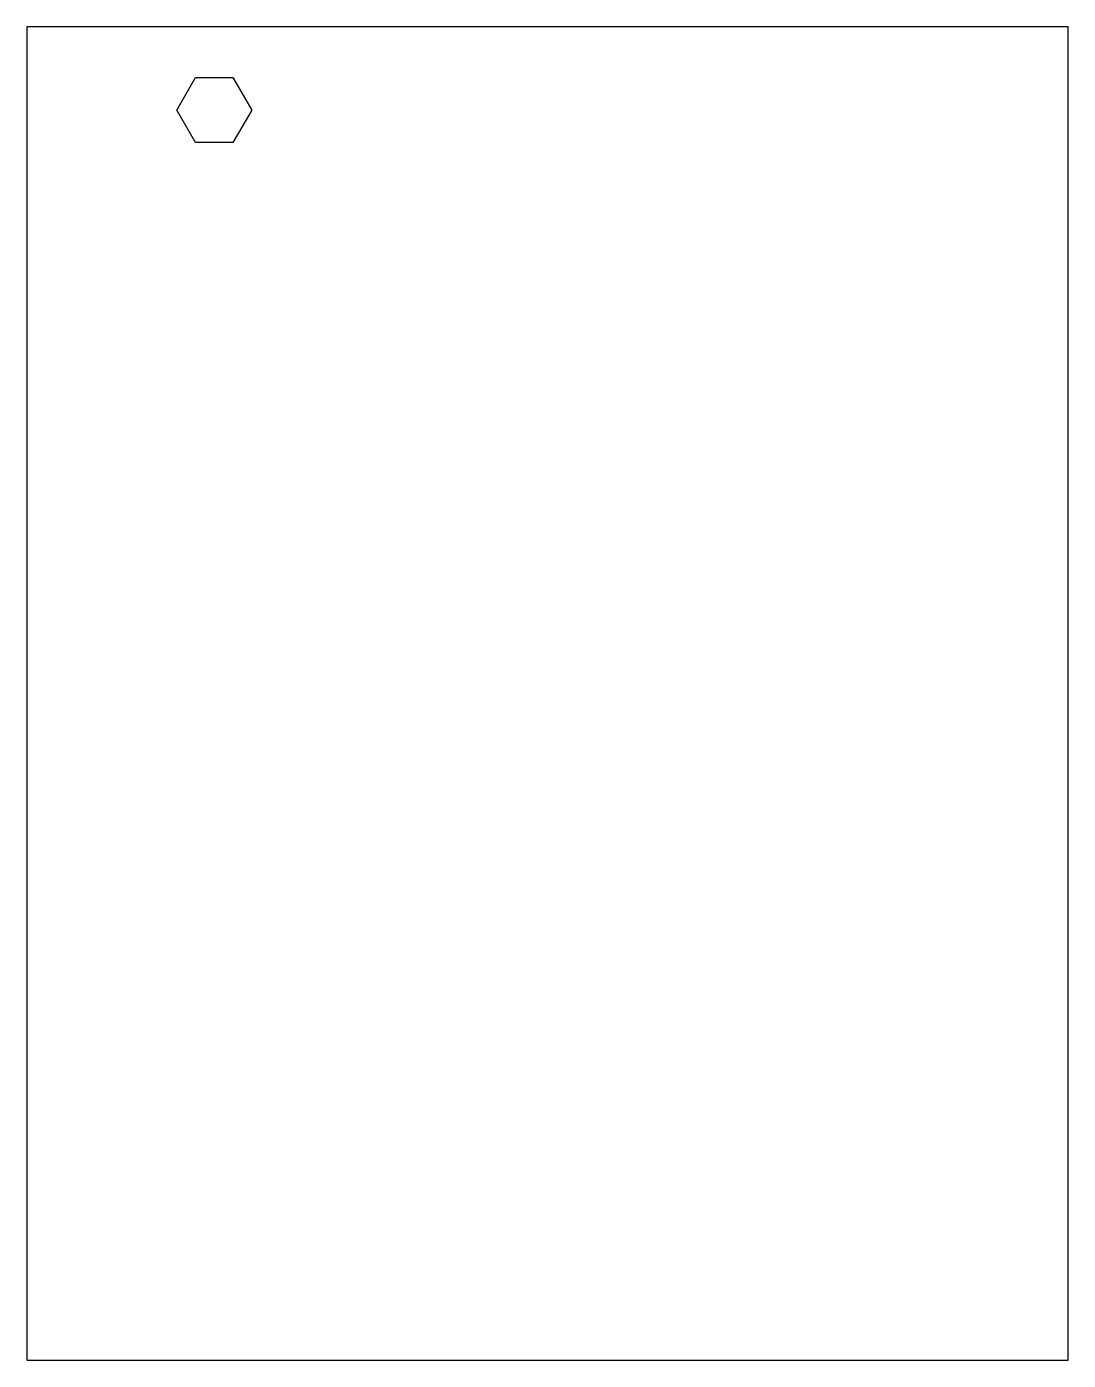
# Model space of a CAD drawing. Header units: metres. Extents: x -112 to 12, y -80 to 80.
import ezdxf

# ---------------------------------------------------------------- set-up
doc = ezdxf.new("R2010")
doc.units = ezdxf.units.M

msp = doc.modelspace()

# ---------------------------------------------------------------- linework, layer by layer
for p, q in [((12.5, 80), (-112.5, 80)), ((-112.5, 80), (-112.5, -80)), ((12.5, -80), (12.5, 80)), ((-94.5, 70), (-92.25, 73.8971)), ((-92.25, 73.8971), (-87.75, 73.8971)), ((-87.75, 73.8971), (-85.5, 70)), ((-92.25, 66.1029), (-94.5, 70)), ((-85.5, 70), (-87.75, 66.1029)), ((-87.75, 66.1029), (-92.25, 66.1029)), ((-112.5, -80), (12.5, -80))]:
    msp.add_line(p, q)

doc.saveas('drawing.dxf')
